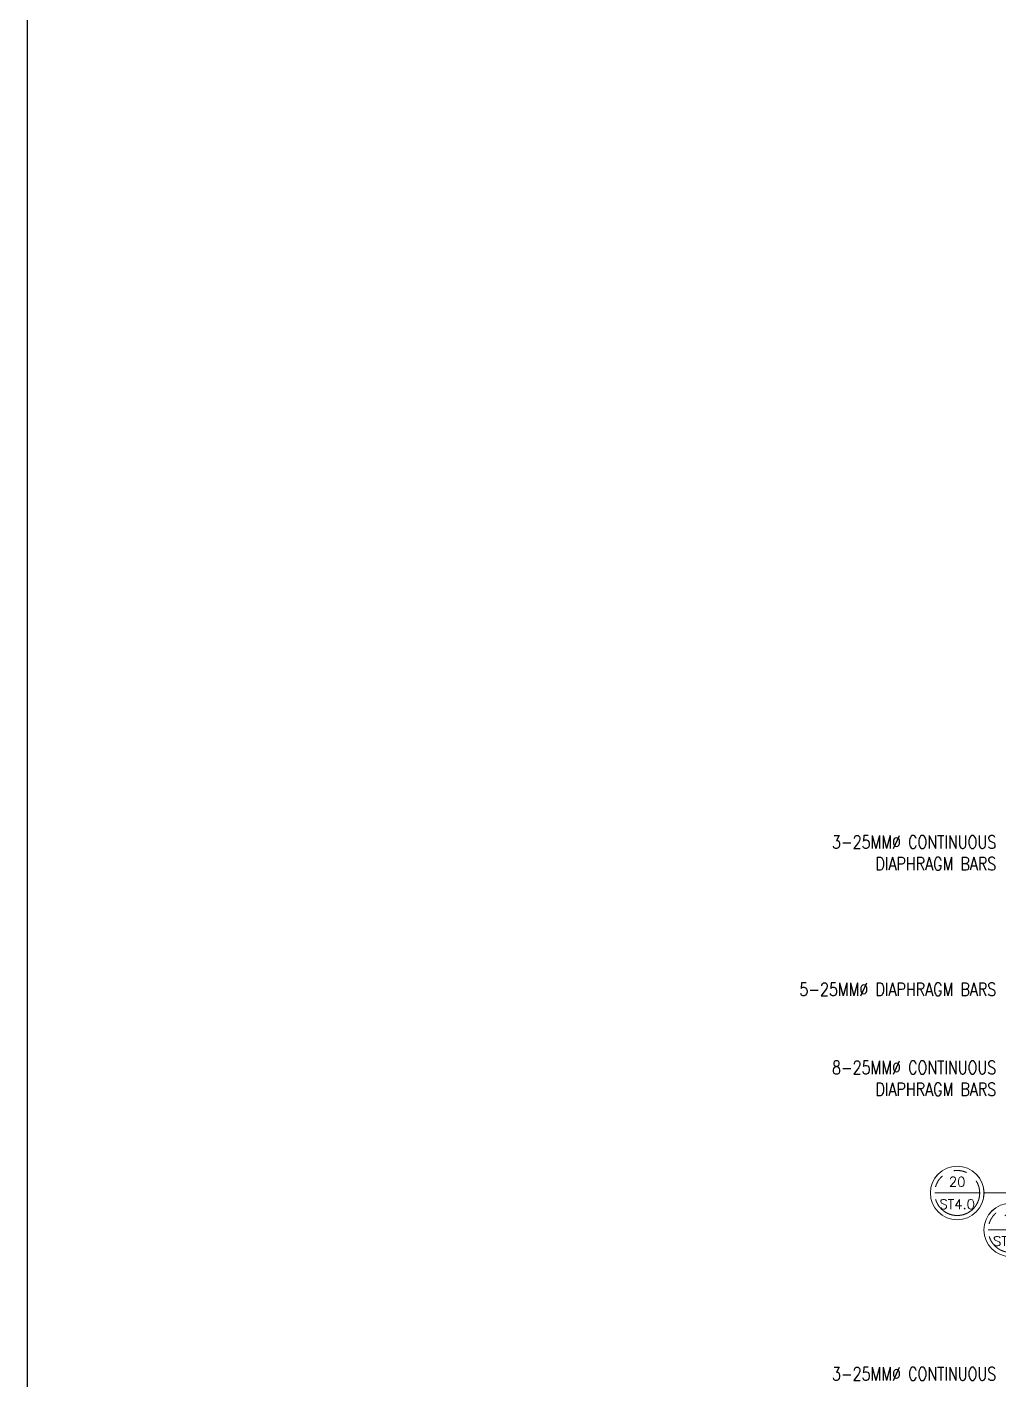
# Model space of a CAD drawing. Header units: millimetres. Extents: x 713683 to 908490, y -16030 to 119854.
# Drawn here: x 713683 to 743475, y 39274 to 80753 of the extents above; entities that cross this region are included whole.
import ezdxf
from ezdxf.enums import TextEntityAlignment as Align

# ---------------------------------------------------------------- set-up
doc = ezdxf.new("R2010")
doc.units = ezdxf.units.MM
doc.header["$MEASUREMENT"] = 0
doc.linetypes.add('PHANTOM2', pattern=[1.25, 0.625, -0.125, 0.125, -0.125, 0.125, -0.125])
for name, color, linetype, lineweight in [('S-ANNO-NPLT', 7, 'Continuous', 15), ('S-Anno-Symb', 143, 'PHANTOM2', 15), ('S-BEAM-IDEN', 2, 'Continuous', 9), ('S-BRACE', 2, 'Continuous', 9)]:
    doc.layers.add(name, color=color, linetype=linetype, lineweight=lineweight)
doc.styles.add('1', font='simplex8.shx', dxfattribs={"width": 0.8, "height": 400})
doc.styles.add('ROMANSX', font='ROMANS.shx', dxfattribs={"height": 0.09375})

# ---------------------------------------------------------------- blocks, each defined once
blk = doc.blocks.new('Bubble')
at = {"layer": 'S-ANNO-NPLT'}
blk.add_circle((0, 0), 0.261, dxfattribs=at)
at = {"layer": 'S-Anno-Symb', "color": 0}
blk.add_line((-0.219, 0), (0.219, 0), dxfattribs=at)
blk.add_circle((0, 0), 0.219, dxfattribs=at)
at = {"layer": 'S-Anno-Symb', "style": 'ROMANSX'}
for tag, p in [('1', (0, 0.109)), ('S1', (0, -0.109))]:
    blk.add_attdef(tag, text='', height=0.0937, dxfattribs=at).set_placement(p, align=Align.MIDDLE_CENTER)
at = {"layer": 'S-Anno-Symb', "style": 'ROMANSX', "width": 1.018385, "flags": 8}
blk.add_attdef('LONG', text='', height=0.0937, dxfattribs=at).set_placement((-0.18, -0.125), (0.18, -0.125), align=Align.FIT)
blk = doc.blocks.new("ADD' L BARS")
at = {"layer": 'S-BEAM-IDEN', "char_height": 400, "attachment_point": 3, "style": '1'}
for s, insert in [('5-25MM∅ DIAPHRAGM BARS', (3752.1, 53974, 0)), ('8-25MM∅ CONTINUOUS \\PDIAPHRAGM BARS', (3752.1, 51576.8, 0)), ('3-25MM∅ CONTINUOUS \\PDIAPHRAGM BARS', (3752.1, 42184.6, 0))]:
    blk.add_mtext_dynamic_manual_height_columns(s, width=8791.578, gutter_width=1, heights=[0], dxfattribs=dict(at, insert=insert))

msp = doc.modelspace()

# ---------------------------------------------------------------- linework, layer by layer
at = {"layer": 'Defpoints', "ltscale": 0.05, "elevation": 0.00004}
msp.add_lwpolyline([(713682.58782, -16029.97309), (908490.03124, -16029.97309), (908490.03124, 119854.23107), (713682.58782, 119854.23107)], close=True, dxfattribs=at)
at = {"layer": 'S-ANNO-NPLT'}
for centre in [(742195.11285, 45005.66, 0), (743837.84479, 43872.43357, 0)]:
    msp.add_circle(centre, 821.36597, dxfattribs=at)
at = {"layer": 'S-Anno-Symb', "linetype": 'ByBlock'}
msp.add_line((743016.47882, 45005.66, 0), (748533.4947, 45005.66, 0), dxfattribs=at)

# ---------------------------------------------------------------- block references
at = {"layer": 'S-Anno-Symb', "xscale": 3149.760000000242, "yscale": 3149.760000000242, "zscale": 3149.760000000242}
for p, values in [((742195.11285, 45005.66, 0), {'1': '20', 'S1': 'ST4.0'}), ((743837.84479, 43872.43357, 0), {'1': '15', 'S1': 'ST4.0'})]:
    msp.add_blockref('Bubble', p, dxfattribs=at).add_auto_attribs(values)
at = {"layer": 'S-BRACE'}
msp.add_blockref("ADD' L BARS", (739640.48767, -2523.9801, 0), dxfattribs=at)

# ---------------------------------------------------------------- texts
at = {"layer": 'S-BEAM-IDEN', "char_height": 400, "attachment_point": 3, "style": '1'}
for s, insert in [('3-25MM∅ CONTINUOUS \\PDIAPHRAGM BARS', (743392.54171, 55965.05527, -0.00001)), ('8-25MM∅ CONTINUOUS \\PDIAPHRAGM BARS', (743392.54171, 49052.79527, -0.00002))]:
    msp.add_mtext_dynamic_manual_height_columns(s, width=8791.57845, gutter_width=1, heights=[0], dxfattribs=dict(at, insert=insert))

doc.saveas('drawing.dxf')
